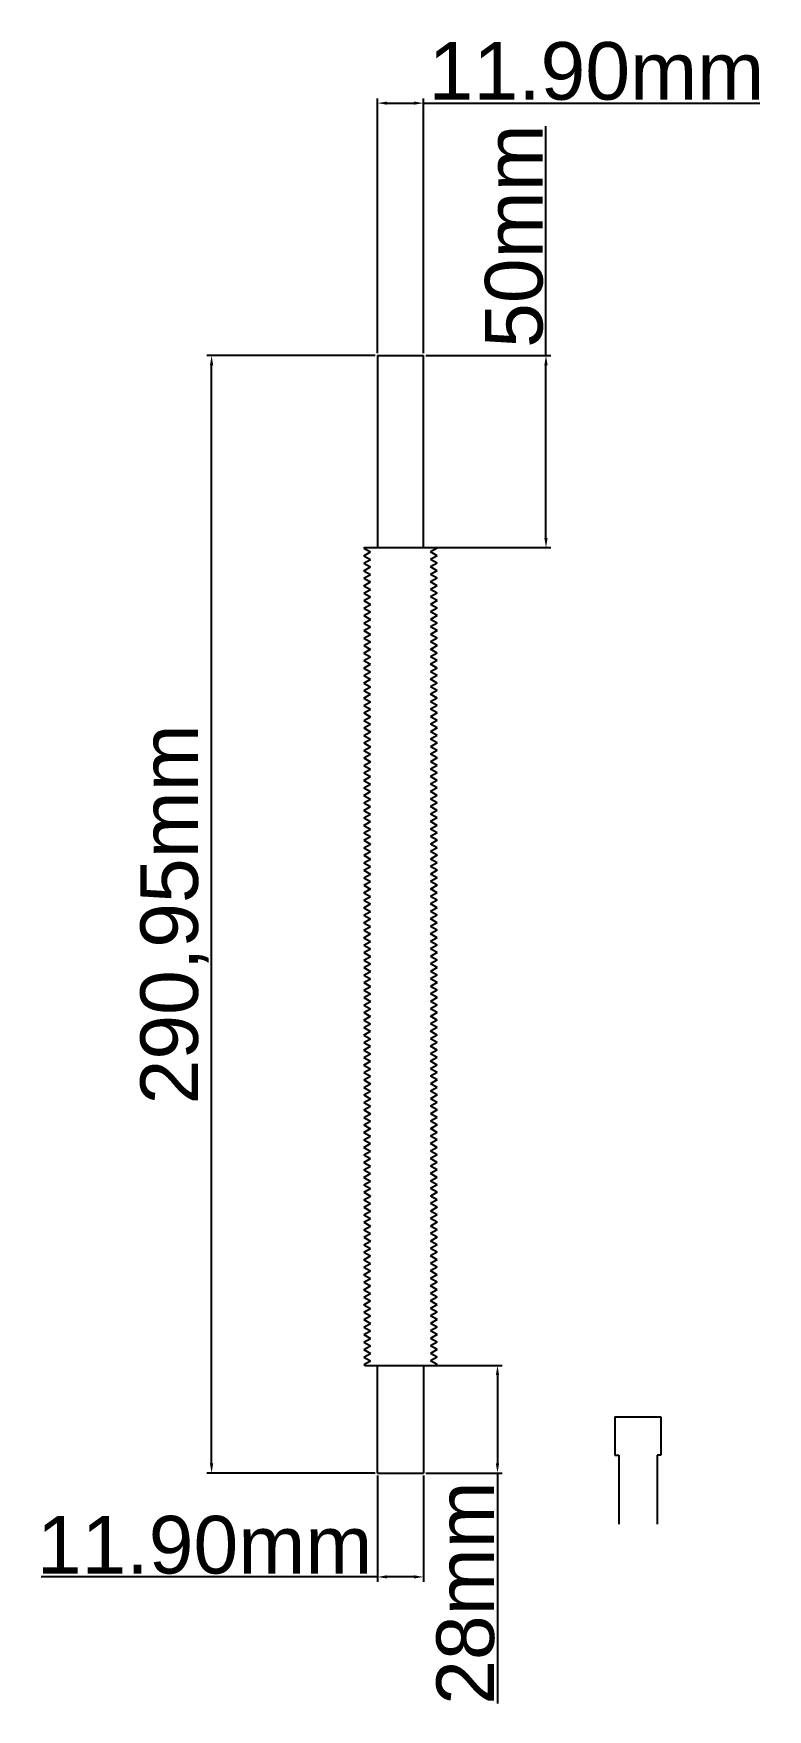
# Model space of a CAD drawing. Header units: centimetres. Extents: x -4347 to 28631, y 41590 to 109107.
# Drawn here: x 14532.5 to 14723.5, y 48928.9 to 49365.3 of the extents above; entities that cross this region are included whole.
import ezdxf

# ---------------------------------------------------------------- set-up
doc = ezdxf.new("R2010")
doc.units = ezdxf.units.CM
doc.header["$LTSCALE"] = 0.5
doc.styles.get("Standard").update_dxf_attribs({"font": 'arial.ttf'})
doc.dimstyles.new('ISO-25', dxfattribs={"dimtxt": 15, "dimasz": 2.5, "dimexe": 1.25, "dimexo": 0.625, "dimtad": 1, "dimtxsty": 'Standard', "dimcen": 2.5, "dimclrd": 1, "dimclre": 1, "dimadec": 0, "dimazin": 0, "dimtfac": 1, "dimtmove": 0, "dimatfit": 3, "dimfxl": 1, "dimarcsym": 0})

# ---------------------------------------------------------------- blocks, each defined once
blk = doc.blocks.new('*D399')
at = {"color": 1, "lineweight": -2, "transparency": 16777216}
for p, q in [((14621.39, 49281.41), (14577.6, 49281.41)), ((14578.85, 48992.96), (14578.85, 49278.91)), ((14621.39, 48990.46), (14577.6, 48990.46))]:
    blk.add_line(p, q, dxfattribs=at)
at = {"color": 1, "transparency": 16777216}
for points in [[(14578.43, 49278.91), (14579.27, 49278.91), (14578.85, 49281.41)], [(14578.43, 48992.96), (14579.27, 48992.96), (14578.85, 48990.46)]]:
    blk.add_solid(points, dxfattribs=at)
at = {"layer": 'Defpoints', "color": 0, "transparency": 16777216}
for p in [(14578.85, 49281.41), (14622.01, 49281.41), (14622.01, 48990.46)]:
    blk.add_point(p, dxfattribs=at)
at = {"color": 0, "transparency": 16777216, "insert": (14569.21, 49135.94), "char_height": 15, "attachment_point": 5, "rotation": 90}
blk.add_mtext('290,95mm', dxfattribs=at)
blk = doc.blocks.new('*D400')
at = {"color": 1, "lineweight": -2, "transparency": 16777216}
for p, q in [((14665.87, 49281.41), (14665.87, 49341.16)), ((14634.64, 49281.41), (14667.12, 49281.41)), ((14665.87, 49233.91), (14665.87, 49278.91)), ((14634.64, 49231.41), (14667.12, 49231.41))]:
    blk.add_line(p, q, dxfattribs=at)
at = {"color": 1, "transparency": 16777216}
for points in [[(14665.45, 49278.91), (14666.29, 49278.91), (14665.87, 49281.41)], [(14665.45, 49233.91), (14666.29, 49233.91), (14665.87, 49231.41)]]:
    blk.add_solid(points, dxfattribs=at)
at = {"layer": 'Defpoints', "color": 0, "transparency": 16777216}
for p in [(14634.01, 49281.41), (14665.87, 49281.41), (14634.01, 49231.41)]:
    blk.add_point(p, dxfattribs=at)
at = {"color": 0, "transparency": 16777216, "insert": (14657.59, 49312.53), "char_height": 15, "attachment_point": 5, "rotation": 90}
blk.add_mtext('50mm', dxfattribs=at)
blk = doc.blocks.new('*D401')
at = {"color": 1, "lineweight": -2, "transparency": 16777216}
for p, q in [((14634.64, 49018.46), (14654.5, 49018.46)), ((14653.25, 49015.96), (14653.25, 48992.96)), ((14634.64, 48990.46), (14654.5, 48990.46)), ((14653.25, 48990.46), (14653.25, 48930.46))]:
    blk.add_line(p, q, dxfattribs=at)
at = {"color": 1, "transparency": 16777216}
for points in [[(14652.83, 49015.96), (14653.66, 49015.96), (14653.25, 49018.46)], [(14652.83, 48992.96), (14653.66, 48992.96), (14653.25, 48990.46)]]:
    blk.add_solid(points, dxfattribs=at)
at = {"layer": 'Defpoints', "color": 0, "transparency": 16777216}
for p in [(14634.01, 49018.46), (14634.01, 48990.46), (14653.25, 48990.46)]:
    blk.add_point(p, dxfattribs=at)
at = {"color": 0, "transparency": 16777216, "insert": (14644.96, 48959.21), "char_height": 15, "attachment_point": 5, "rotation": 90}
blk.add_mtext('28mm', dxfattribs=at)
blk = doc.blocks.new('*D402')
at = {"color": 1, "lineweight": -2, "transparency": 16777216}
for p, q in [((14622.01, 49282.04), (14622.01, 49348.4)), ((14624.51, 49347.15), (14631.51, 49347.15)), ((14634.01, 49282.04), (14634.01, 49348.4)), ((14634.01, 49347.15), (14721.48, 49347.15))]:
    blk.add_line(p, q, dxfattribs=at)
at = {"color": 1, "transparency": 16777216}
for points in [[(14624.51, 49347.57), (14624.51, 49346.74), (14622.01, 49347.15)], [(14631.51, 49347.57), (14631.51, 49346.74), (14634.01, 49347.15)]]:
    blk.add_solid(points, dxfattribs=at)
at = {"layer": 'Defpoints', "color": 0, "transparency": 16777216}
for p in [(14634.01, 49347.15), (14622.01, 49281.41), (14634.01, 49281.41)]:
    blk.add_point(p, dxfattribs=at)
at = {"color": 0, "transparency": 16777216, "insert": (14679, 49355.44), "char_height": 15, "attachment_point": 5}
blk.add_mtext('11.90mm', dxfattribs=at)
blk = doc.blocks.new('*D403')
at = {"color": 1, "lineweight": -2, "transparency": 16777216}
for p, q in [((14622.01, 48989.84), (14622.01, 48962.17)), ((14634.01, 48989.84), (14634.01, 48962.17)), ((14622.01, 48963.42), (14534.54, 48963.42)), ((14631.51, 48963.42), (14624.51, 48963.42))]:
    blk.add_line(p, q, dxfattribs=at)
at = {"color": 1, "transparency": 16777216}
for points in [[(14624.51, 48963.84), (14624.51, 48963), (14622.01, 48963.42)], [(14631.51, 48963.84), (14631.51, 48963), (14634.01, 48963.42)]]:
    blk.add_solid(points, dxfattribs=at)
at = {"layer": 'Defpoints', "color": 0, "transparency": 16777216}
for p in [(14622.01, 48990.46), (14634.01, 48990.46), (14622.01, 48963.42)]:
    blk.add_point(p, dxfattribs=at)
at = {"color": 0, "transparency": 16777216, "insert": (14577.03, 48971.7), "char_height": 15, "attachment_point": 5}
blk.add_mtext('11.90mm', dxfattribs=at)

msp = doc.modelspace()

# ---------------------------------------------------------------- linework, layer by layer
for p, q in [((14622.012, 49281.41), (14622.012, 49231.41)), ((14622.012, 49281.41), (14634.012, 49281.41)), ((14634.012, 49231.41), (14634.012, 49281.41)), ((14618.487, 49231.26), (14618.747, 49231.41)), ((14618.487, 49231.26), (14620.179, 49230.283)), ((14618.487, 49229.31), (14620.179, 49230.287)), ((14618.487, 49229.31), (14620.179, 49228.333)), ((14618.487, 49227.36), (14620.179, 49228.337)), ((14618.747, 49231.41), (14637.277, 49231.41)), ((14637.537, 49231.26), (14635.845, 49230.283)), ((14637.537, 49229.31), (14635.845, 49230.287)), ((14637.537, 49229.31), (14635.845, 49228.333)), ((14637.537, 49227.36), (14635.845, 49228.337)), ((14637.537, 49231.26), (14637.277, 49231.41)), ((14618.487, 49227.36), (14620.179, 49226.383)), ((14618.487, 49225.41), (14620.179, 49226.387)), ((14618.487, 49225.41), (14620.179, 49224.433)), ((14618.487, 49223.46), (14620.179, 49224.437)), ((14637.537, 49227.36), (14635.845, 49226.383)), ((14637.537, 49225.41), (14635.845, 49226.387)), ((14637.537, 49225.41), (14635.845, 49224.433)), ((14637.537, 49223.46), (14635.845, 49224.437)), ((14618.487, 49223.46), (14620.179, 49222.483)), ((14618.487, 49221.51), (14620.179, 49222.487)), ((14618.487, 49221.51), (14620.179, 49220.533)), ((14618.487, 49219.56), (14620.179, 49220.537)), ((14618.487, 49219.56), (14620.179, 49218.583)), ((14637.537, 49223.46), (14635.845, 49222.483)), ((14637.537, 49221.51), (14635.845, 49222.487)), ((14637.537, 49221.51), (14635.845, 49220.533)), ((14637.537, 49219.56), (14635.845, 49220.537)), ((14637.537, 49219.56), (14635.845, 49218.583)), ((14618.487, 49217.61), (14620.179, 49218.587)), ((14618.487, 49217.61), (14620.179, 49216.633)), ((14618.487, 49215.66), (14620.179, 49216.637)), ((14618.487, 49215.66), (14620.179, 49214.683)), ((14637.537, 49217.61), (14635.845, 49218.587)), ((14637.537, 49217.61), (14635.845, 49216.633)), ((14637.537, 49215.66), (14635.845, 49216.637)), ((14637.537, 49215.66), (14635.845, 49214.683)), ((14618.487, 49213.71), (14620.179, 49214.687)), ((14618.487, 49213.71), (14620.179, 49212.733)), ((14618.487, 49211.76), (14620.179, 49212.737)), ((14618.487, 49211.76), (14620.179, 49210.783)), ((14618.487, 49209.81), (14620.179, 49210.787)), ((14637.537, 49213.71), (14635.845, 49214.687)), ((14637.537, 49213.71), (14635.845, 49212.733)), ((14637.537, 49211.76), (14635.845, 49212.737)), ((14637.537, 49211.76), (14635.845, 49210.783)), ((14637.537, 49209.81), (14635.845, 49210.787)), ((14618.487, 49209.81), (14620.179, 49208.833)), ((14618.487, 49207.86), (14620.179, 49208.837)), ((14618.487, 49207.86), (14620.179, 49206.883)), ((14618.487, 49205.91), (14620.179, 49206.887)), ((14637.537, 49209.81), (14635.845, 49208.833)), ((14637.537, 49207.86), (14635.845, 49208.837)), ((14637.537, 49207.86), (14635.845, 49206.883)), ((14637.537, 49205.91), (14635.845, 49206.887)), ((14618.487, 49205.91), (14620.179, 49204.933)), ((14618.487, 49203.96), (14620.179, 49204.937)), ((14618.487, 49203.96), (14620.179, 49202.983)), ((14618.487, 49202.01), (14620.179, 49202.987)), ((14618.487, 49202.01), (14620.179, 49201.033)), ((14637.537, 49205.91), (14635.845, 49204.933)), ((14637.537, 49203.96), (14635.845, 49204.937)), ((14637.537, 49203.96), (14635.845, 49202.983)), ((14637.537, 49202.01), (14635.845, 49202.987)), ((14637.537, 49202.01), (14635.845, 49201.033)), ((14618.487, 49200.06), (14620.179, 49201.037)), ((14618.487, 49200.06), (14620.179, 49199.083)), ((14618.487, 49198.11), (14620.179, 49199.087)), ((14618.487, 49198.11), (14620.179, 49197.133)), ((14637.537, 49200.06), (14635.845, 49201.037)), ((14637.537, 49200.06), (14635.845, 49199.083)), ((14637.537, 49198.11), (14635.845, 49199.087)), ((14637.537, 49198.11), (14635.845, 49197.133)), ((14618.487, 49196.16), (14620.179, 49197.137)), ((14618.487, 49196.16), (14620.179, 49195.183)), ((14618.487, 49194.21), (14620.179, 49195.187)), ((14618.487, 49194.21), (14620.179, 49193.233)), ((14618.487, 49192.26), (14620.179, 49193.237)), ((14637.537, 49196.16), (14635.845, 49197.137)), ((14637.537, 49196.16), (14635.845, 49195.183)), ((14637.537, 49194.21), (14635.845, 49195.187)), ((14637.537, 49194.21), (14635.845, 49193.233)), ((14637.537, 49192.26), (14635.845, 49193.237)), ((14618.487, 49192.26), (14620.179, 49191.283)), ((14618.487, 49190.31), (14620.179, 49191.287)), ((14618.487, 49190.31), (14620.179, 49189.333)), ((14618.487, 49188.36), (14620.179, 49189.337)), ((14637.537, 49192.26), (14635.845, 49191.283)), ((14637.537, 49190.31), (14635.845, 49191.287)), ((14637.537, 49190.31), (14635.845, 49189.333)), ((14637.537, 49188.36), (14635.845, 49189.337)), ((14618.487, 49188.36), (14620.179, 49187.383)), ((14618.487, 49186.41), (14620.179, 49187.387)), ((14618.487, 49186.41), (14620.179, 49185.433)), ((14618.487, 49184.46), (14620.179, 49185.437)), ((14618.487, 49184.46), (14620.179, 49183.483)), ((14637.537, 49188.36), (14635.845, 49187.383)), ((14637.537, 49186.41), (14635.845, 49187.387)), ((14637.537, 49186.41), (14635.845, 49185.433)), ((14637.537, 49184.46), (14635.845, 49185.437)), ((14637.537, 49184.46), (14635.845, 49183.483)), ((14618.487, 49182.51), (14620.179, 49183.487)), ((14618.487, 49182.51), (14620.179, 49181.533)), ((14618.487, 49180.56), (14620.179, 49181.537)), ((14618.487, 49180.56), (14620.179, 49179.583)), ((14637.537, 49182.51), (14635.845, 49183.487)), ((14637.537, 49182.51), (14635.845, 49181.533)), ((14637.537, 49180.56), (14635.845, 49181.537)), ((14637.537, 49180.56), (14635.845, 49179.583)), ((14618.487, 49178.61), (14620.179, 49179.587)), ((14618.487, 49178.61), (14620.179, 49177.633)), ((14618.487, 49176.66), (14620.179, 49177.637)), ((14618.487, 49176.66), (14620.179, 49175.683)), ((14618.487, 49174.71), (14620.179, 49175.687)), ((14637.537, 49178.61), (14635.845, 49179.587)), ((14637.537, 49178.61), (14635.845, 49177.633)), ((14637.537, 49176.66), (14635.845, 49177.637)), ((14637.537, 49176.66), (14635.845, 49175.683)), ((14637.537, 49174.71), (14635.845, 49175.687)), ((14618.487, 49174.71), (14620.179, 49173.733)), ((14618.487, 49172.76), (14620.179, 49173.737)), ((14618.487, 49172.76), (14620.179, 49171.783)), ((14618.487, 49170.81), (14620.179, 49171.787)), ((14637.537, 49174.71), (14635.845, 49173.733)), ((14637.537, 49172.76), (14635.845, 49173.737)), ((14637.537, 49172.76), (14635.845, 49171.783)), ((14637.537, 49170.81), (14635.845, 49171.787)), ((14618.487, 49170.81), (14620.179, 49169.833)), ((14618.487, 49168.86), (14620.179, 49169.837)), ((14618.487, 49168.86), (14620.179, 49167.883)), ((14618.487, 49166.91), (14620.179, 49167.887)), ((14618.487, 49166.91), (14620.179, 49165.933)), ((14637.537, 49170.81), (14635.845, 49169.833)), ((14637.537, 49168.86), (14635.845, 49169.837)), ((14637.537, 49168.86), (14635.845, 49167.883)), ((14637.537, 49166.91), (14635.845, 49167.887)), ((14637.537, 49166.91), (14635.845, 49165.933)), ((14618.487, 49164.96), (14620.179, 49165.937)), ((14618.487, 49164.96), (14620.179, 49163.983)), ((14618.487, 49163.01), (14620.179, 49163.987)), ((14618.487, 49163.01), (14620.179, 49162.033)), ((14637.537, 49164.96), (14635.845, 49165.937)), ((14637.537, 49164.96), (14635.845, 49163.983)), ((14637.537, 49163.01), (14635.845, 49163.987)), ((14637.537, 49163.01), (14635.845, 49162.033)), ((14618.487, 49161.06), (14620.179, 49162.037)), ((14618.487, 49161.06), (14620.179, 49160.083)), ((14618.487, 49159.11), (14620.179, 49160.087)), ((14618.487, 49159.11), (14620.179, 49158.133)), ((14618.487, 49157.16), (14620.179, 49158.137)), ((14637.537, 49161.06), (14635.845, 49162.037)), ((14637.537, 49161.06), (14635.845, 49160.083)), ((14637.537, 49159.11), (14635.845, 49160.087)), ((14637.537, 49159.11), (14635.845, 49158.133)), ((14637.537, 49157.16), (14635.845, 49158.137)), ((14618.487, 49157.16), (14620.179, 49156.183)), ((14618.487, 49155.21), (14620.179, 49156.187)), ((14618.487, 49155.21), (14620.179, 49154.233)), ((14618.49, 49153.258), (14620.182, 49154.235)), ((14637.534, 49153.258), (14635.842, 49154.235)), ((14637.537, 49157.16), (14635.845, 49156.183)), ((14637.537, 49155.21), (14635.845, 49156.187)), ((14637.537, 49155.21), (14635.845, 49154.233)), ((14618.49, 49153.258), (14620.182, 49152.281)), ((14618.49, 49151.308), (14620.182, 49152.285)), ((14618.49, 49151.308), (14620.182, 49150.331)), ((14618.49, 49149.358), (14620.182, 49150.335)), ((14618.49, 49149.358), (14620.182, 49148.381)), ((14637.534, 49153.258), (14635.842, 49152.281)), ((14637.534, 49151.308), (14635.842, 49152.285)), ((14637.534, 49151.308), (14635.842, 49150.331)), ((14637.534, 49149.358), (14635.842, 49150.335)), ((14637.534, 49149.358), (14635.842, 49148.381)), ((14618.49, 49147.408), (14620.182, 49148.385)), ((14618.49, 49147.408), (14618.967, 49147.133)), ((14618.49, 49147.408), (14620.182, 49146.431)), ((14618.49, 49145.458), (14620.182, 49146.435)), ((14618.49, 49145.458), (14620.182, 49144.481)), ((14637.534, 49147.408), (14635.842, 49148.385)), ((14637.54, 49147.408), (14635.848, 49146.431)), ((14637.54, 49145.458), (14635.848, 49146.435)), ((14637.54, 49145.458), (14635.848, 49144.481)), ((14637.534, 49147.408), (14637.057, 49147.133)), ((14618.49, 49143.508), (14620.182, 49144.485)), ((14618.49, 49143.508), (14620.182, 49142.531)), ((14618.49, 49141.558), (14620.182, 49142.535)), ((14618.49, 49141.558), (14620.182, 49140.581)), ((14637.54, 49143.508), (14635.848, 49144.485)), ((14637.54, 49143.508), (14635.848, 49142.531)), ((14637.54, 49141.558), (14635.848, 49142.535)), ((14637.54, 49141.558), (14635.848, 49140.581)), ((14618.49, 49139.608), (14620.182, 49140.585)), ((14618.49, 49139.608), (14620.182, 49138.631)), ((14618.49, 49137.658), (14620.182, 49138.635)), ((14618.49, 49137.658), (14620.182, 49136.681)), ((14618.49, 49135.708), (14620.182, 49136.685)), ((14637.54, 49139.608), (14635.848, 49140.585)), ((14637.54, 49139.608), (14635.848, 49138.631)), ((14637.54, 49137.658), (14635.848, 49138.635)), ((14637.54, 49137.658), (14635.848, 49136.681)), ((14637.54, 49135.708), (14635.848, 49136.685)), ((14618.49, 49135.708), (14620.182, 49134.731)), ((14618.49, 49133.758), (14620.182, 49134.735)), ((14618.49, 49133.758), (14620.182, 49132.781)), ((14618.49, 49131.808), (14620.182, 49132.785)), ((14637.54, 49135.708), (14635.848, 49134.731)), ((14637.54, 49133.758), (14635.848, 49134.735)), ((14637.54, 49133.758), (14635.848, 49132.781)), ((14637.54, 49131.808), (14635.848, 49132.785)), ((14618.49, 49131.808), (14620.182, 49130.831)), ((14618.49, 49129.858), (14620.182, 49130.835)), ((14618.49, 49129.858), (14620.182, 49128.881)), ((14618.49, 49127.908), (14620.182, 49128.885)), ((14618.49, 49127.908), (14620.182, 49126.931)), ((14637.54, 49131.808), (14635.848, 49130.831)), ((14637.54, 49129.858), (14635.848, 49130.835)), ((14637.54, 49129.858), (14635.848, 49128.881)), ((14637.54, 49127.908), (14635.848, 49128.885)), ((14637.54, 49127.908), (14635.848, 49126.931)), ((14618.49, 49125.958), (14620.182, 49126.935)), ((14618.49, 49125.958), (14620.182, 49124.981)), ((14618.49, 49124.008), (14620.182, 49124.985)), ((14618.49, 49124.008), (14620.182, 49123.031)), ((14618.491, 49124.006), (14620.183, 49123.029)), ((14637.54, 49125.958), (14635.848, 49126.935)), ((14637.54, 49125.958), (14635.848, 49124.981)), ((14637.54, 49124.008), (14635.848, 49124.985)), ((14637.54, 49124.008), (14635.848, 49123.031)), ((14637.541, 49124.006), (14635.849, 49123.029)), ((14618.491, 49122.056), (14620.183, 49123.033)), ((14618.491, 49122.056), (14620.183, 49121.079)), ((14618.491, 49120.106), (14620.183, 49121.083)), ((14618.491, 49120.106), (14620.183, 49119.129)), ((14618.491, 49118.156), (14620.183, 49119.133)), ((14637.541, 49122.056), (14635.849, 49123.033)), ((14637.541, 49122.056), (14635.849, 49121.079)), ((14637.541, 49120.106), (14635.849, 49121.083)), ((14637.541, 49120.106), (14635.849, 49119.129)), ((14637.541, 49118.156), (14635.849, 49119.133)), ((14618.491, 49118.156), (14620.183, 49117.179)), ((14618.491, 49116.206), (14620.183, 49117.183)), ((14618.491, 49116.206), (14620.183, 49115.229)), ((14618.491, 49114.256), (14620.183, 49115.233)), ((14637.541, 49118.156), (14635.849, 49117.179)), ((14637.541, 49116.206), (14635.849, 49117.183)), ((14637.541, 49116.206), (14635.849, 49115.229)), ((14637.541, 49114.256), (14635.849, 49115.233)), ((14618.491, 49114.256), (14620.183, 49113.279)), ((14618.491, 49112.306), (14620.183, 49113.283)), ((14618.491, 49112.306), (14620.183, 49111.329)), ((14618.491, 49110.356), (14620.183, 49111.333)), ((14618.491, 49110.356), (14620.183, 49109.379)), ((14637.541, 49114.256), (14635.849, 49113.279)), ((14637.541, 49112.306), (14635.849, 49113.283)), ((14637.541, 49112.306), (14635.849, 49111.329)), ((14637.541, 49110.356), (14635.849, 49111.333)), ((14637.541, 49110.356), (14635.849, 49109.379)), ((14618.491, 49108.406), (14620.183, 49109.383)), ((14618.491, 49108.406), (14620.183, 49107.429)), ((14618.491, 49106.456), (14620.183, 49107.433)), ((14618.491, 49106.456), (14620.183, 49105.479)), ((14637.541, 49108.406), (14635.849, 49109.383)), ((14637.541, 49108.406), (14635.849, 49107.429)), ((14637.541, 49106.456), (14635.849, 49107.433)), ((14637.541, 49106.456), (14635.849, 49105.479)), ((14618.491, 49104.506), (14620.183, 49105.483)), ((14618.491, 49104.506), (14620.183, 49103.529)), ((14618.491, 49102.556), (14620.183, 49103.533)), ((14618.491, 49102.556), (14620.183, 49101.579)), ((14618.491, 49100.606), (14620.183, 49101.583)), ((14637.541, 49104.506), (14635.849, 49105.483)), ((14637.541, 49104.506), (14635.849, 49103.529)), ((14637.541, 49102.556), (14635.849, 49103.533)), ((14637.541, 49102.556), (14635.849, 49101.579)), ((14637.541, 49100.606), (14635.849, 49101.583)), ((14618.491, 49100.606), (14620.183, 49099.629)), ((14618.491, 49098.656), (14620.183, 49099.633)), ((14618.491, 49098.656), (14620.183, 49097.679)), ((14618.491, 49096.706), (14620.183, 49097.683)), ((14637.541, 49100.606), (14635.849, 49099.629)), ((14637.541, 49098.656), (14635.849, 49099.633)), ((14637.541, 49098.656), (14635.849, 49097.679)), ((14637.541, 49096.706), (14635.849, 49097.683)), ((14618.491, 49096.706), (14620.183, 49095.729)), ((14618.491, 49094.756), (14620.183, 49095.733)), ((14618.491, 49094.756), (14620.183, 49093.779)), ((14618.491, 49092.806), (14620.183, 49093.783)), ((14618.491, 49092.806), (14620.183, 49091.829)), ((14637.541, 49096.706), (14635.849, 49095.729)), ((14637.541, 49094.756), (14635.849, 49095.733)), ((14637.541, 49094.756), (14635.849, 49093.779)), ((14637.541, 49092.806), (14635.849, 49093.783)), ((14637.541, 49092.806), (14635.849, 49091.829)), ((14618.491, 49090.856), (14620.183, 49091.833)), ((14618.491, 49090.856), (14620.183, 49089.879)), ((14618.491, 49088.906), (14620.183, 49089.883)), ((14618.491, 49088.906), (14620.183, 49087.929)), ((14637.541, 49090.856), (14635.849, 49091.833)), ((14637.541, 49090.856), (14635.849, 49089.879)), ((14637.541, 49088.906), (14635.849, 49089.883)), ((14637.541, 49088.906), (14635.849, 49087.929)), ((14618.491, 49086.956), (14620.183, 49087.933)), ((14618.491, 49086.956), (14620.183, 49085.979)), ((14618.491, 49085.006), (14620.183, 49085.983)), ((14618.491, 49085.006), (14620.183, 49084.029)), ((14618.491, 49083.056), (14620.183, 49084.033)), ((14637.541, 49086.956), (14635.849, 49087.933)), ((14637.541, 49086.956), (14635.849, 49085.979)), ((14637.541, 49085.006), (14635.849, 49085.983)), ((14637.541, 49085.006), (14635.849, 49084.029)), ((14637.541, 49083.056), (14635.849, 49084.033)), ((14618.491, 49083.056), (14620.183, 49082.079)), ((14618.491, 49081.106), (14620.183, 49082.083)), ((14618.491, 49081.106), (14620.183, 49080.129)), ((14618.491, 49079.156), (14620.183, 49080.133)), ((14637.541, 49083.056), (14635.849, 49082.079)), ((14637.541, 49081.106), (14635.849, 49082.083)), ((14637.541, 49081.106), (14635.849, 49080.129)), ((14637.541, 49079.156), (14635.849, 49080.133)), ((14618.491, 49079.156), (14620.183, 49078.179)), ((14618.491, 49077.206), (14620.183, 49078.183)), ((14618.491, 49077.206), (14620.183, 49076.229)), ((14618.491, 49075.256), (14620.183, 49076.233)), ((14618.491, 49075.256), (14620.183, 49074.279)), ((14637.541, 49079.156), (14635.849, 49078.179)), ((14637.541, 49077.206), (14635.849, 49078.183)), ((14637.541, 49077.206), (14635.849, 49076.229)), ((14637.541, 49075.256), (14635.849, 49076.233)), ((14637.541, 49075.256), (14635.849, 49074.279)), ((14618.491, 49073.306), (14620.183, 49074.283)), ((14618.491, 49073.306), (14620.183, 49072.329)), ((14618.491, 49071.356), (14620.183, 49072.333)), ((14618.491, 49071.356), (14620.183, 49070.379)), ((14637.541, 49073.306), (14635.849, 49074.283)), ((14637.541, 49073.306), (14635.849, 49072.329)), ((14637.541, 49071.356), (14635.849, 49072.333)), ((14637.541, 49071.356), (14635.849, 49070.379)), ((14618.491, 49069.406), (14620.183, 49070.383)), ((14618.491, 49069.406), (14620.183, 49068.429)), ((14618.495, 49067.454), (14620.187, 49068.431)), ((14618.495, 49067.454), (14620.187, 49066.478)), ((14618.495, 49065.504), (14620.187, 49066.481)), ((14637.538, 49067.454), (14635.846, 49068.431)), ((14637.538, 49067.454), (14635.846, 49066.478)), ((14637.538, 49065.504), (14635.846, 49066.481)), ((14637.541, 49069.406), (14635.849, 49070.383)), ((14637.541, 49069.406), (14635.849, 49068.429)), ((14618.495, 49065.504), (14620.187, 49064.528)), ((14618.495, 49063.554), (14620.187, 49064.531)), ((14618.495, 49063.554), (14620.187, 49062.578)), ((14618.495, 49061.604), (14620.187, 49062.581)), ((14637.538, 49065.504), (14635.846, 49064.528)), ((14637.538, 49063.554), (14635.846, 49064.531)), ((14637.538, 49063.554), (14635.846, 49062.578)), ((14637.538, 49061.604), (14635.846, 49062.581)), ((14618.495, 49061.604), (14618.971, 49061.329)), ((14618.495, 49061.604), (14620.187, 49060.628)), ((14618.495, 49059.654), (14620.187, 49060.631)), ((14618.495, 49059.654), (14620.187, 49058.678)), ((14618.495, 49057.704), (14620.187, 49058.681)), ((14637.545, 49061.604), (14635.853, 49060.628)), ((14637.545, 49059.654), (14635.853, 49060.631)), ((14637.545, 49059.654), (14635.853, 49058.678)), ((14637.545, 49057.704), (14635.853, 49058.681)), ((14637.538, 49061.604), (14637.062, 49061.329)), ((14618.495, 49057.704), (14620.187, 49056.728)), ((14618.495, 49055.754), (14620.187, 49056.731)), ((14618.495, 49055.754), (14620.187, 49054.778)), ((14618.495, 49053.804), (14620.187, 49054.781)), ((14618.495, 49053.804), (14620.187, 49052.828)), ((14637.545, 49057.704), (14635.853, 49056.728)), ((14637.545, 49055.754), (14635.853, 49056.731)), ((14637.545, 49055.754), (14635.853, 49054.778)), ((14637.545, 49053.804), (14635.853, 49054.781)), ((14637.545, 49053.804), (14635.853, 49052.828)), ((14618.495, 49051.854), (14620.187, 49052.831)), ((14618.495, 49051.854), (14620.187, 49050.878)), ((14618.495, 49051.854), (14620.187, 49050.878)), ((14618.495, 49049.904), (14620.187, 49050.881)), ((14618.495, 49049.904), (14620.187, 49048.928)), ((14637.545, 49051.854), (14635.853, 49052.831)), ((14637.545, 49051.854), (14635.853, 49050.878)), ((14637.545, 49051.854), (14635.853, 49050.878)), ((14637.545, 49049.904), (14635.853, 49050.881)), ((14637.545, 49049.904), (14635.853, 49048.928)), ((14618.495, 49047.954), (14620.187, 49048.931)), ((14618.495, 49047.954), (14620.187, 49046.978)), ((14618.498, 49046.003), (14620.19, 49046.979)), ((14618.498, 49046.003), (14620.19, 49045.026)), ((14618.498, 49044.053), (14620.19, 49045.029)), ((14637.541, 49046.003), (14635.849, 49046.979)), ((14637.541, 49046.003), (14635.849, 49045.026)), ((14637.541, 49044.053), (14635.849, 49045.029)), ((14637.545, 49047.954), (14635.853, 49048.931)), ((14637.545, 49047.954), (14635.853, 49046.978)), ((14618.498, 49044.053), (14620.19, 49043.076)), ((14618.498, 49042.103), (14620.19, 49043.079)), ((14618.498, 49042.103), (14620.19, 49041.126)), ((14618.498, 49040.153), (14620.19, 49041.129)), ((14637.541, 49044.053), (14635.849, 49043.076)), ((14637.541, 49042.103), (14635.849, 49043.079)), ((14637.541, 49042.103), (14635.849, 49041.126)), ((14637.541, 49040.153), (14635.849, 49041.129)), ((14618.498, 49040.153), (14618.974, 49039.878)), ((14618.498, 49040.153), (14620.19, 49039.176)), ((14618.498, 49038.203), (14620.19, 49039.179)), ((14618.498, 49038.203), (14620.19, 49037.226)), ((14618.498, 49036.253), (14620.19, 49037.229)), ((14618.498, 49036.253), (14620.19, 49035.276)), ((14637.548, 49040.153), (14635.856, 49039.176)), ((14637.548, 49038.203), (14635.856, 49039.179)), ((14637.548, 49038.203), (14635.856, 49037.226)), ((14637.548, 49036.253), (14635.856, 49037.229)), ((14637.548, 49036.253), (14635.856, 49035.276)), ((14637.541, 49040.153), (14637.065, 49039.878)), ((14618.501, 49034.301), (14620.193, 49035.278)), ((14618.501, 49034.301), (14620.193, 49033.324)), ((14618.501, 49032.351), (14620.193, 49033.328)), ((14618.501, 49032.351), (14620.193, 49031.374)), ((14637.545, 49034.301), (14635.853, 49035.278)), ((14637.545, 49034.301), (14635.853, 49033.324)), ((14637.545, 49032.351), (14635.853, 49033.328)), ((14637.545, 49032.351), (14635.853, 49031.374)), ((14618.501, 49030.401), (14620.193, 49031.378)), ((14618.501, 49030.401), (14620.193, 49029.424)), ((14618.505, 49028.453), (14620.197, 49029.429)), ((14618.505, 49028.453), (14620.197, 49027.476)), ((14618.505, 49026.503), (14620.197, 49027.479)), ((14620.163, 49029.41), (14620.193, 49029.428)), ((14637.545, 49030.401), (14635.853, 49031.378)), ((14637.545, 49030.401), (14635.853, 49029.424)), ((14635.883, 49029.41), (14635.853, 49029.428)), ((14637.548, 49028.453), (14635.856, 49029.429)), ((14637.548, 49028.453), (14635.856, 49027.476)), ((14637.548, 49026.503), (14635.856, 49027.479)), ((14618.505, 49026.503), (14620.197, 49025.526)), ((14618.505, 49024.553), (14620.197, 49025.529)), ((14618.505, 49024.553), (14620.197, 49023.576)), ((14618.505, 49022.603), (14620.197, 49023.579)), ((14637.548, 49026.503), (14635.856, 49025.526)), ((14637.548, 49024.553), (14635.856, 49025.529)), ((14637.548, 49024.553), (14635.856, 49023.576)), ((14637.548, 49022.603), (14635.856, 49023.579)), ((14618.505, 49022.603), (14618.981, 49022.328)), ((14618.505, 49022.603), (14620.197, 49021.626)), ((14618.505, 49020.653), (14620.197, 49021.629)), ((14618.505, 49020.653), (14620.197, 49019.676)), ((14618.505, 49018.703), (14620.197, 49019.679)), ((14618.505, 49018.703), (14618.924, 49018.46)), ((14618.924, 49018.46), (14637.135, 49018.46)), ((14622.012, 48990.46), (14622.012, 49018.46)), ((14634.012, 49018.46), (14634.012, 48990.46)), ((14637.555, 49022.603), (14635.862, 49021.626)), ((14637.555, 49020.653), (14635.862, 49021.629)), ((14637.555, 49020.653), (14635.862, 49019.676)), ((14637.555, 49018.703), (14635.862, 49019.679)), ((14637.548, 49022.603), (14637.072, 49022.328)), ((14637.555, 49018.703), (14637.135, 49018.46)), ((14683.796, 49005.116), (14683.796, 48995.116)), ((14683.796, 49005.116), (14695.796, 49005.116)), ((14695.796, 49005.116), (14695.796, 48995.116)), ((14695.796, 49005.116), (14695.796, 48995.116)), ((14683.796, 48995.116), (14684.796, 48995.116)), ((14684.796, 48995.116), (14684.796, 48977.116)), ((14695.796, 48995.116), (14694.796, 48995.116)), ((14694.796, 48995.116), (14694.796, 48977.116)), ((14622.012, 48990.46), (14634.012, 48990.46))]:
    msp.add_line(p, q)

# ---------------------------------------------------------------- dimensions: what is measured, and where the dimension line sits
for base, p1, p2, picture, middle in [((14634.012, 49347.153), (14622.012, 49281.41), (14634.012, 49281.41), '*D402', (14678.996, 49355.436)), ((14622.012, 48963.42), (14634.012, 48990.46), (14622.012, 48990.46), '*D403', (14577.028, 48971.703))]:
    dim = msp.add_linear_dim(base=base, p1=p1, p2=p2, text='11.90mm', dimstyle='ISO-25', override={"dimpost": 'mm'})
    dim.commit()
    dim.dimension.update_dxf_attribs({"geometry": picture, "text_midpoint": middle})
for base, p1, p2, picture, middle in [((14665.869, 49281.41), (14634.012, 49231.41), (14634.012, 49281.41), '*D400', (14657.585, 49312.535)), ((14578.85, 49281.41), (14622.012, 48990.46), (14622.012, 49281.41), '*D399', (14569.21, 49135.935)), ((14653.245, 48990.46), (14634.012, 49018.46), (14634.012, 48990.46), '*D401', (14644.961, 48959.208))]:
    dim = msp.add_linear_dim(base=base, p1=p1, p2=p2, angle=90, dimstyle='ISO-25', override={"dimpost": 'mm'})
    dim.commit()
    dim.dimension.update_dxf_attribs({"geometry": picture, "text_midpoint": middle})

doc.saveas('drawing.dxf')
